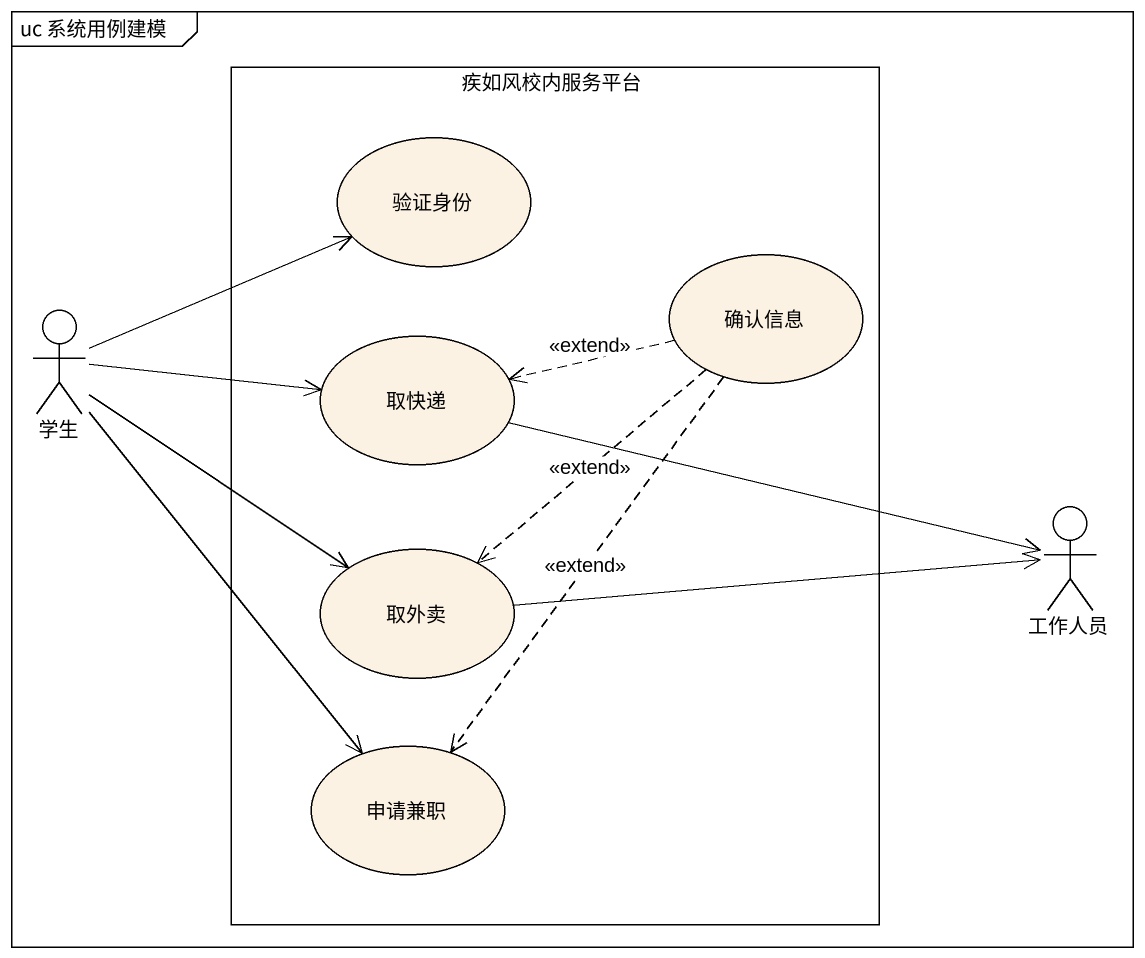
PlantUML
@startuml
mainframe uc 系统用例建模
rectangle 疾如风校内服务平台 {
  usecase 验证身份
  usecase 确认信息
  usecase 取快递
  usecase 取外卖
  usecase 申请兼职
}
actor 学生
actor 工作人员
学生 -right-> 验证身份
学生 -right- 验证身份
学生 -right-> 取快递
学生 --> 取外卖
学生 --> 申请兼职
确认信息 .left.> 取快递 : <<extend>>
确认信息 ..> 取外卖 : <<extend>>
确认信息 ..> 申请兼职 : <<extend>>
工作人员 <-left- 取快递
工作人员 <-left- 取外卖
@enduml
